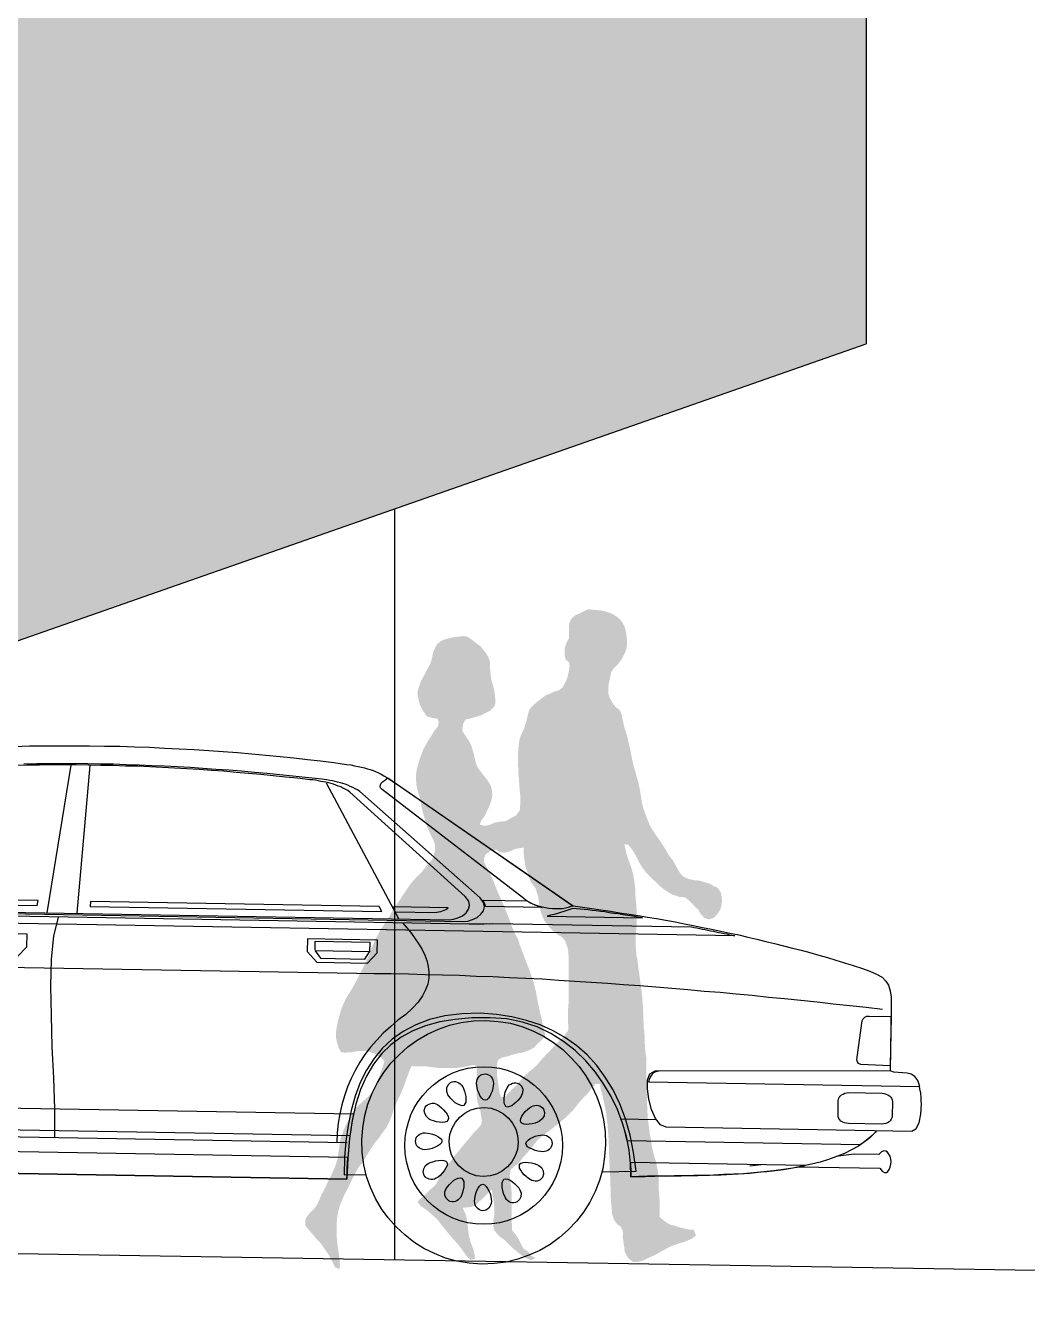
# Model space of a CAD drawing. Header units: millimetres. Extents: x 589 to 1175, y -455 to -172.
# Drawn here: x 666.355 to 669.118, y -221.856 to -218.353 of the extents above; entities that cross this region are included whole.
import ezdxf

# ---------------------------------------------------------------- set-up
doc = ezdxf.new("R2010")
doc.units = ezdxf.units.MM
for name, color, linetype in [('pohled', 4, 'Continuous'), ('SRAFA', 251, 'Continuous'), ('stafaz', 252, 'Continuous'), ('ZDIVO', 1, 'Continuous')]:
    doc.layers.add(name, color=color, linetype=linetype)

# ---------------------------------------------------------------- blocks, each defined once
blk = doc.blocks.new('A$C6856461F')
for points in [[(-131.17, 140.49), (-127.05, 140.7), (-122.94, 140.84), (-118.82, 140.91), (-114.7, 140.97), (-110.52, 141.04), (-106.4, 141.04), (-102.22, 141.04), (-98.1, 140.97), (-93.99, 140.91), (-89.87, 140.77), (-85.82, 140.63), (-81.71, 140.49), (-77.66, 140.29), (-73.68, 140.08), (-69.7, 139.88), (-65.72, 139.6), (-61.88, 139.33), (-57.97, 138.98), (-54.2, 138.71), (-50.42, 138.3), (-46.79, 137.96), (-43.15, 137.55), (-39.58, 137.13), (-38.42, 136.99), (-37.39, 136.79), (-36.43, 136.65), (-35.47, 136.45), (-34.64, 136.24), (-33.82, 136.04), (-33.07, 135.83), (-32.24, 135.56), (-31.56, 135.28), (-30.8, 134.94), (-30.05, 134.59), (-29.29, 134.18), (-28.47, 133.7), (-27.65, 133.22), (-26.76, 132.61), (-25.79, 131.99), (23.53, 99.19), (26.07, 98.92), (28.67, 98.58), (31.22, 98.24), (33.82, 97.89), (36.36, 97.55), (38.97, 97.21), (41.5, 96.86), (44.04, 96.45), (46.58, 96.11), (49.12, 95.7), (51.73, 95.29), (54.26, 94.8), (56.73, 94.39), (59.27, 93.91), (61.81, 93.43), (64.35, 92.95), (66.82, 92.47), (69.36, 91.99), (71.83, 91.44), (74.3, 90.9), (76.77, 90.35), (79.24, 89.8), (81.71, 89.25), (84.18, 88.63), (86.58, 88.08), (88.98, 87.46), (91.45, 86.78), (93.85, 86.16), (96.18, 85.47), (98.58, 84.79), (100.98, 84.1), (103.31, 83.42), (105.65, 82.66), (107.5, 81.84), (109.01, 81.02), (110.11, 79.99), (110.86, 78.82), (111.34, 77.31), (111.62, 75.53), (111.69, 73.4), (111.69, 55.29)], [(-216.78, 94.39), (-6.66, 94.39), (-5.42, 94.53), (-4.12, 94.94), (-2.88, 95.56), (-1.85, 96.45), (-1.17, 97.41), (-0.89, 98.51), (-1.17, 99.75), (-2.13, 100.98), (-35.81, 129.72), (-36.5, 130.13), (-37.11, 130.48), (-37.8, 130.82), (-38.49, 131.1), (-39.17, 131.37), (-39.86, 131.64), (-40.54, 131.85), (-41.23, 132.06), (-41.99, 132.19), (-42.67, 132.4), (-43.42, 132.54), (-44.18, 132.61), (-44.94, 132.74), (-45.69, 132.88), (-46.45, 132.95), (-47.27, 133.02), (-50.84, 133.36), (-54.33, 133.63), (-57.9, 133.98), (-61.47, 134.25), (-64.97, 134.46), (-68.54, 134.73), (-72.03, 134.94), (-75.6, 135.14), (-79.17, 135.35), (-82.67, 135.49), (-86.23, 135.62), (-89.73, 135.76), (-93.3, 135.83), (-96.8, 135.9), (-100.37, 135.97), (-103.87, 136.04), (-107.43, 136.04), (-110.93, 136.04), (-114.43, 136.04), (-118, 135.97), (-121.5, 135.9), (-124.99, 135.83), (-128.56, 135.69)], [(-212.39, 94.8), (-10.56, 94.8), (-9.4, 94.94), (-8.16, 95.35), (-6.93, 95.97), (-5.97, 96.79), (-5.28, 97.76), (-5.01, 98.85), (-5.28, 100.02), (-6.24, 101.25), (-38.55, 129.52), (-39.17, 129.93), (-39.86, 130.27), (-40.48, 130.55), (-41.09, 130.89), (-41.78, 131.1), (-42.47, 131.37), (-43.08, 131.58), (-43.77, 131.78), (-44.46, 131.92), (-45.21, 132.12), (-45.89, 132.26), (-46.58, 132.33), (-47.34, 132.47), (-48.09, 132.61), (-48.85, 132.68), (-49.6, 132.74), (-53.03, 133.09), (-56.39, 133.36), (-59.82, 133.63), (-63.18, 133.91), (-66.61, 134.18), (-69.97, 134.39), (-73.41, 134.66), (-76.77, 134.8), (-80.2, 135.01), (-83.63, 135.14), (-86.99, 135.28), (-90.35, 135.42), (-93.78, 135.49), (-97.14, 135.62), (-100.57, 135.62), (-103.93, 135.69), (-107.36, 135.69), (-110.73, 135.69), (-114.09, 135.69), (-117.52, 135.62), (-120.88, 135.56), (-124.24, 135.49), (-127.67, 135.42), (-131.03, 135.28)], [(-121.43, 94.8), (-115.46, 135.56)], [(-113.13, 94.8), (-110.31, 135.62)], [(23.46, 99.26), (22.85, 98.99), (22.16, 98.72), (21.4, 98.51), (20.58, 98.37), (19.69, 98.3), (18.8, 98.3), (17.84, 98.3), (16.88, 98.37), (15.92, 98.51), (14.95, 98.72), (14, 98.99), (13.1, 99.26), (12.21, 99.61), (11.39, 100.02), (10.56, 100.5), (9.88, 100.98), (-29.64, 130.41), (-30.12, 130.82), (-30.25, 131.23), (-30.18, 131.64), (-29.98, 132.12), (-29.57, 132.54), (-29.09, 132.88), (-28.61, 133.29), (-28.13, 133.63), (23.46, 99.26)], [(-45.14, 131.99), (-24.42, 94.74)], [(-195.24, 98.1), (-205.6, 98.1), (-207.45, 96.73), (-124.17, 96.73), (-123.97, 98.1), (-184.33, 98.1), (-184.33, 98.1), (-195.24, 98.1)], [(-109.49, 98.1), (-109.56, 96.73), (-29.16, 96.73), (-29.91, 98.1), (-109.49, 98.1)], [(-26.27, 98.1), (-25.52, 96.73), (-14.61, 96.73), (-14, 96.79), (-13.45, 96.93), (-12.96, 97.07), (-12.42, 97.21), (-12.01, 97.41), (-11.59, 97.62), (-11.25, 97.82), (-10.91, 98.1), (-26.27, 98.1)], [(-1.37, 100.36), (10.7, 100.36), (11.25, 100.09), (11.73, 99.88), (12.28, 99.61), (12.83, 99.4), (13.31, 99.19), (13.86, 98.99), (14.41, 98.78), (14.95, 98.58), (-0.62, 98.58), (-0.75, 99.13), (-0.96, 99.54), (-1.17, 99.95), (-1.37, 100.36)], [(42.74, 96.25), (41.37, 96.45), (40, 96.66), (38.62, 96.86), (37.32, 97), (36.02, 97.21), (34.78, 97.34), (33.48, 97.48), (32.31, 97.69), (31.08, 97.82), (29.91, 97.96), (28.75, 98.03), (27.65, 98.17), (26.55, 98.24), (25.45, 98.37), (24.42, 98.44), (23.46, 98.51), (22.64, 98.24), (21.81, 97.89), (20.99, 97.62), (20.1, 97.34), (19.21, 97.07), (18.32, 96.79), (17.42, 96.52), (16.46, 96.25), (42.74, 96.25)], [(56.25, 93.98), (57.01, 93.84), (57.76, 93.71), (58.52, 93.57), (59.27, 93.43), (60.03, 93.3), (60.78, 93.16), (61.54, 93.02), (62.29, 92.89), (62.98, 92.75), (63.73, 92.61), (64.49, 92.47), (65.24, 92.33), (65.99, 92.2), (66.75, 91.99), (67.5, 91.86), (68.26, 91.72), (-289.3, 91.72)], [(-215.82, 93.78), (-5.01, 93.78), (-4.18, 93.78), (-3.36, 93.78), (-2.54, 93.78), (-1.71, 93.84), (-0.89, 93.84), (-0.14, 93.91), (0.69, 93.91), (1.44, 93.98), (56.25, 93.98)], [(-118.34, 93.64), (-119.51, 88.42), (-120.05, 81.98), (-120.12, 74.57), (-119.85, 66.47), (-119.44, 57.9), (-118.89, 49.25), (-118.48, 40.82), (-118.34, 32.86)], [(-23.32, 93.64), (-22.09, 92.27), (-20.92, 90.83), (-19.82, 89.39), (-18.8, 87.94), (-17.91, 86.44), (-17.15, 84.93), (-16.53, 83.42), (-16.12, 81.84), (-15.92, 80.26), (-15.92, 78.61), (-16.19, 76.97), (-16.74, 75.32), (-17.56, 73.68), (-18.73, 71.96), (-20.24, 70.24), (-22.09, 68.46), (-24.29, 66.82), (-26.27, 65.03), (-28.19, 63.18), (-29.98, 61.26), (-31.63, 59.27), (-33.14, 57.21), (-34.51, 55.08), (-35.74, 52.82), (-36.84, 50.56), (-37.8, 48.22), (-38.62, 45.75), (-39.31, 43.28), (-39.79, 40.75), (-40.2, 38.21), (-40.41, 35.53), (-40.48, 32.86)], [(-143.44, 82.46), (-129.45, 82.46), (-126.85, 85.34), (-126.85, 88.84), (-146.12, 88.84), (-146.12, 85.34), (-143.44, 82.46)], [(-46.86, 82.46), (-32.86, 82.46), (-30.25, 85.34), (-30.25, 88.84), (-49.53, 88.84), (-49.53, 85.34), (-46.86, 82.46)], [(-47.4, 85.75), (-47.4, 88.22), (-32.38, 88.22), (-32.38, 85.61)], [(-47.4, 85.61), (-45.89, 83.55), (-33.68, 83.55), (-32.38, 85.61), (-47.4, 85.61)], [(109.28, 72.17), (104.76, 72.58), (100.23, 72.99), (95.7, 73.4), (91.24, 73.81), (86.71, 74.22), (82.26, 74.57), (77.8, 74.91), (73.34, 75.32), (68.88, 75.67), (64.49, 76.01), (60.03, 76.28), (55.57, 76.63), (51.11, 76.9), (46.72, 77.24), (42.26, 77.45), (37.8, 77.72), (33.34, 78), (28.88, 78.2), (24.36, 78.41), (19.9, 78.61), (15.37, 78.82), (10.84, 78.96), (6.31, 79.09), (1.71, 79.23), (-2.88, 79.3), (-7.48, 79.44), (-12.14, 79.51), (-16.81, 79.51), (-21.54, 79.57), (-26.27, 79.57), (-31.01, 79.57), (-35.81, 79.51), (-224.46, 79.51)], [(109.28, 72.17), (104.76, 72.58), (100.23, 72.99), (95.7, 73.4), (91.24, 73.81), (86.71, 74.22), (82.26, 74.57), (77.8, 74.91), (73.34, 75.32), (68.88, 75.67), (64.49, 76.01), (60.03, 76.28), (55.57, 76.63), (51.11, 76.9), (46.72, 77.24), (42.26, 77.45), (37.8, 77.72), (33.34, 78), (28.88, 78.2), (24.36, 78.41), (19.9, 78.61), (15.37, 78.82), (10.84, 78.96), (6.31, 79.09), (1.71, 79.23), (-2.88, 79.3), (-7.48, 79.44), (-12.14, 79.51), (-16.81, 79.51), (-21.54, 79.57), (-26.27, 79.57), (-31.01, 79.57), (-35.81, 79.51), (-224.46, 79.51)], [(111.69, 56.66), (103.59, 56.87), (102.97, 57.14), (102.63, 57.56), (102.49, 58.17), (102.56, 58.86), (103.73, 68.94), (104, 69.49), (104.41, 69.9), (104.96, 70.18), (105.65, 70.24), (111.69, 70.24), (111.69, 56.66)], [(108.19, 38.62), (107.91, 38.28), (106.54, 36.9), (104.96, 35.6), (103.31, 34.37), (101.46, 33.27), (99.48, 32.24), (97.35, 31.35), (95.15, 30.52), (92.82, 29.77), (90.42, 29.15), (87.88, 28.53), (85.34, 27.99), (82.73, 27.57), (79.99, 27.16), (77.32, 26.82), (74.57, 26.48), (71.76, 26.2), (69.01, 26), (66.27, 25.86), (63.46, 25.65), (60.71, 25.52), (58.04, 25.45), (55.36, 25.31), (52.75, 25.24), (50.15, 25.17), (47.68, 25.11), (45.28, 25.04), (42.95, 24.9), (40.75, 24.83), (40.61, 28.47), (40.13, 32.17), (39.31, 35.88), (38.14, 39.58), (36.7, 43.28), (34.92, 46.85), (32.79, 50.28), (30.46, 53.51), (27.72, 56.59), (24.77, 59.34), (21.54, 61.81), (17.97, 63.93), (14.2, 65.65), (10.08, 66.88), (5.76, 67.71), (1.17, 67.98), (-3.84, 67.84), (-8.44, 67.36), (-12.69, 66.61), (-16.6, 65.44), (-20.1, 64), (-23.26, 62.22), (-26.07, 60.02), (-28.54, 57.56), (-30.73, 54.6), (-32.59, 51.31), (-34.16, 47.61), (-35.4, 43.49), (-36.36, 38.96), (-36.98, 34.02), (-37.39, 28.6), (-37.52, 22.77), (-260.89, 22.77)], [(32.73, 26.07), (42.19, 26.34), (41.37, 31.49), (40.34, 36.29), (38.97, 40.75), (37.32, 44.86), (35.4, 48.71), (33.2, 52.13), (30.8, 55.36), (28.13, 58.17), (25.18, 60.64), (22.02, 62.84), (18.59, 64.69), (15.02, 66.27), (11.18, 67.43), (7.14, 68.32), (2.88, 68.94), (-1.58, 69.15), (-6.66, 68.94), (-11.32, 68.26), (-15.51, 67.16), (-19.28, 65.65), (-22.71, 63.8), (-25.73, 61.6), (-28.4, 58.99), (-30.66, 56.11), (-32.65, 52.96), (-34.3, 49.46), (-35.67, 45.75), (-36.7, 41.77), (-37.46, 37.59), (-38.01, 33.27), (-38.28, 28.74), (-38.28, 24.01)], [(0, 67.23), (3.43, 67.02), (6.79, 66.54), (9.95, 65.72), (13.03, 64.55), (15.99, 63.18), (18.8, 61.46), (21.34, 59.54), (23.74, 57.35), (25.93, 54.95), (27.85, 52.41), (29.57, 49.6), (30.94, 46.65), (32.11, 43.56), (32.93, 40.4), (33.41, 37.04), (33.62, 33.61), (33.41, 30.18), (32.93, 26.82), (32.11, 23.66), (30.94, 20.58), (29.57, 17.63), (27.85, 14.81), (25.93, 12.28), (23.74, 9.88), (21.34, 7.68), (18.8, 5.76), (15.99, 4.05), (13.03, 2.68), (9.95, 1.51), (6.79, 0.69), (3.43, 0.21), (0, 0), (-3.43, 0.21), (-6.79, 0.69), (-9.95, 1.51), (-13.03, 2.68), (-15.98, 4.05), (-18.8, 5.76), (-21.33, 7.68), (-23.74, 9.88), (-25.93, 12.28), (-27.85, 14.81), (-29.57, 17.63), (-30.94, 20.58), (-32.11, 23.66), (-32.93, 26.82), (-33.41, 30.18), (-33.62, 33.61), (-33.41, 37.04), (-32.93, 40.4), (-32.11, 43.56), (-30.94, 46.65), (-29.57, 49.6), (-27.85, 52.41), (-25.93, 54.95), (-23.74, 57.35), (-21.33, 59.54), (-18.8, 61.46), (-15.98, 63.18), (-13.03, 64.55), (-9.95, 65.72), (-6.79, 66.54), (-3.43, 67.02), (0, 67.23)], [(120.33, 47.26), (120.4, 46.3), (120.26, 43.49), (119.85, 41.02), (119.02, 39.31), (117.93, 38.62), (50.22, 38.62), (48.64, 39.31), (47.27, 41.02), (46.1, 43.49), (45.28, 46.3), (44.87, 49.12), (44.87, 51.59), (45.48, 53.3), (46.72, 53.99), (46.72, 53.99), (46.72, 53.92)], [(45.14, 51.04), (119.92, 51.11), (119.37, 52.75), (118.55, 53.85), (117.52, 54.4), (116.35, 54.67), (115.12, 54.74), (113.95, 54.81), (112.72, 54.95), (111.69, 55.29), (47.95, 54.06), (47.34, 53.99), (46.86, 53.78), (46.45, 53.58), (46.1, 53.23), (45.83, 52.82), (45.55, 52.34), (45.35, 51.72), (45.14, 51.04)], [(47.95, 54.06), (46.79, 54.06), (46.58, 53.64), (46.58, 53.64)], [(-9.4, 49.94), (-8.99, 50.14), (-8.51, 50.21), (-8.03, 50.21), (-7.61, 50.08), (-7.14, 49.87), (-6.72, 49.6), (-6.38, 49.25), (-6.04, 48.84), (-5.56, 47.61), (-5.15, 46.1), (-5.15, 44.59), (-5.63, 43.7), (-6.1, 43.56), (-6.66, 43.7), (-7.34, 43.97), (-8.03, 44.38), (-8.64, 44.93), (-9.26, 45.48), (-9.74, 46.03), (-10.08, 46.51), (-10.43, 47.47), (-10.43, 48.43), (-10.08, 49.32), (-9.4, 49.94)], [(0.07, 52.48), (0.55, 52.41), (0.96, 52.27), (1.37, 52.07), (1.71, 51.72), (1.99, 51.31), (2.19, 50.9), (2.33, 50.42), (2.4, 49.87), (2.33, 49.25), (2.27, 48.57), (2.06, 47.74), (1.78, 46.99), (1.44, 46.3), (1.1, 45.75), (0.69, 45.34), (0.21, 45.21), (-0.28, 45.34), (-0.75, 45.75), (-1.17, 46.3), (-1.51, 46.99), (-1.85, 47.74), (-2.06, 48.57), (-2.19, 49.25), (-2.26, 49.87), (-2.19, 50.42), (-2.06, 50.9), (-1.85, 51.31), (-1.58, 51.72), (-1.23, 52.07), (-0.82, 52.27), (-0.41, 52.41), (0.07, 52.48)], [(9.47, 49.87), (10.15, 49.25), (10.5, 48.43), (10.5, 47.47), (10.15, 46.51), (9.81, 46.03), (9.33, 45.41), (8.78, 44.86), (8.23, 44.31), (7.55, 43.83), (6.93, 43.56), (6.38, 43.42), (5.9, 43.56), (5.42, 44.45), (5.42, 45.96), (5.69, 47.54), (6.17, 48.77), (6.45, 49.19), (6.79, 49.53), (7.2, 49.8), (7.62, 50.01), (8.09, 50.14), (8.57, 50.14), (8.99, 50.08), (9.47, 49.87)], [(100.43, 49.05), (109.56, 49.05), (110.17, 48.98), (110.73, 48.84), (111.21, 48.63), (111.62, 48.36), (111.96, 48.02), (112.23, 47.68), (112.37, 47.26), (112.44, 46.78), (112.44, 42.8), (112.37, 42.33), (112.23, 41.91), (111.96, 41.5), (111.62, 41.16), (111.21, 40.88), (110.73, 40.68), (110.17, 40.61), (109.56, 40.54), (100.43, 40.54), (99.89, 40.61), (99.34, 40.68), (98.86, 40.88), (98.38, 41.16), (98.03, 41.5), (97.76, 41.91), (97.62, 42.33), (97.55, 42.8), (97.55, 46.78), (97.62, 47.26), (97.76, 47.68), (98.03, 48.02), (98.38, 48.36), (98.86, 48.63), (99.34, 48.84), (99.89, 48.98), (100.43, 49.05)], [(120.36, 46.78), (120.4, 46.78), (120.33, 47.95), (120.26, 49.25), (119.99, 50.42), (119.85, 51.04), (119.85, 51.11)], [(-16.26, 43.01), (-15.98, 43.35), (-15.64, 43.7), (-15.23, 43.9), (-14.75, 44.04), (-14.34, 44.11), (-13.86, 44.11), (-13.38, 43.97), (-12.9, 43.76), (-12.42, 43.42), (-11.8, 42.94), (-11.25, 42.39), (-10.7, 41.77), (-10.22, 41.16), (-9.95, 40.54), (-9.81, 39.99), (-9.95, 39.51), (-10.29, 39.17), (-10.84, 38.96), (-11.53, 38.89), (-12.35, 38.96), (-13.1, 39.03), (-13.93, 39.24), (-14.61, 39.44), (-15.16, 39.72), (-15.92, 40.4), (-16.4, 41.23), (-16.53, 42.12), (-16.26, 43.01)], [(0, 43.22), (1.92, 43.01), (3.7, 42.46), (5.35, 41.57), (6.72, 40.4), (7.89, 39.03), (8.78, 37.38), (9.33, 35.6), (9.54, 33.68), (9.33, 31.76), (8.78, 29.98), (7.89, 28.33), (6.72, 26.96), (5.35, 25.79), (3.7, 24.9), (1.92, 24.35), (0, 24.14), (-1.92, 24.35), (-3.7, 24.9), (-5.35, 25.79), (-6.72, 26.96), (-7.89, 28.33), (-8.78, 29.98), (-9.33, 31.76), (-9.54, 33.68), (-9.33, 35.6), (-8.78, 37.38), (-7.89, 39.03), (-6.72, 40.4), (-5.35, 41.57), (-3.7, 42.46), (-1.92, 43.01), (0, 43.22)], [(16.33, 43.01), (16.6, 42.12), (16.53, 41.23), (16.05, 40.34), (15.3, 39.72), (14.75, 39.44), (14.06, 39.17), (13.31, 38.96), (12.49, 38.83), (11.73, 38.76), (11.05, 38.76), (10.5, 38.96), (10.15, 39.31), (10.02, 39.78), (10.15, 40.34), (10.43, 41.02), (10.84, 41.64), (11.32, 42.33), (11.94, 42.87), (12.49, 43.35), (12.97, 43.7), (13.45, 43.9), (13.93, 44.04), (14.41, 44.11), (14.89, 44.04), (15.3, 43.9), (15.71, 43.7), (16.05, 43.35), (16.33, 43.01)], [(-261.58, 34.71), (-261.79, 36.22), (-262.06, 37.73), (-262.33, 39.24), (-262.68, 40.75), (-36.02, 40.82), (-36.29, 39.37), (-36.5, 37.87), (-36.7, 36.29), (-36.91, 34.71), (-261.58, 34.71)], [(39.58, 34.71), (39.17, 36.22), (38.76, 37.73), (38.28, 39.24), (37.73, 40.75), (47.49, 40.75)], [(108.22, 38.62), (107.91, 38.28), (107.16, 37.45), (106.4, 36.7), (105.58, 36.01), (104.69, 35.33), (103.8, 34.71), (39.58, 34.71)], [(99.89, 40.61), (99.89, 40.61)], [(-18.8, 33.61), (-18.73, 34.09), (-18.59, 34.5), (-18.39, 34.91), (-18.04, 35.26), (-17.63, 35.53), (-17.22, 35.74), (-16.74, 35.88), (-16.19, 35.94), (-15.57, 35.88), (-14.89, 35.81), (-14.13, 35.6), (-13.31, 35.33), (-12.62, 34.98), (-12.07, 34.64), (-11.66, 34.23), (-11.53, 33.75), (-11.66, 33.27), (-12.07, 32.79), (-12.62, 32.38), (-13.31, 32.03), (-14.13, 31.69), (-14.89, 31.49), (-15.57, 31.35), (-16.19, 31.28), (-16.74, 31.35), (-17.22, 31.49), (-17.63, 31.69), (-18.04, 31.97), (-18.39, 32.31), (-18.59, 32.72), (-18.73, 33.13), (-18.8, 33.61)], [(18.87, 33.61), (18.8, 33.13), (18.66, 32.72), (18.45, 32.31), (18.11, 31.97), (17.7, 31.69), (17.29, 31.49), (16.81, 31.35), (16.33, 31.28), (15.71, 31.35), (14.95, 31.42), (14.2, 31.62), (13.45, 31.9), (12.76, 32.24), (12.14, 32.58), (11.8, 32.99), (11.66, 33.48), (11.8, 33.96), (12.21, 34.43), (12.76, 34.85), (13.45, 35.19), (14.2, 35.53), (14.95, 35.74), (15.64, 35.88), (16.26, 35.94), (16.81, 35.88), (17.29, 35.74), (17.7, 35.53), (18.11, 35.26), (18.45, 34.91), (18.66, 34.5), (18.8, 34.09), (18.87, 33.61)], [(-260.35, 32.86), (-37.66, 32.86)], [(86.91, 28.33), (109.28, 28.33), (109.97, 27.57), (110.59, 27.23), (111.14, 27.23), (111.55, 27.51), (111.89, 28.05), (112.16, 28.67), (112.3, 29.5), (112.37, 30.25), (112.3, 30.94), (112.1, 31.69), (111.75, 32.31), (111.34, 32.86), (110.86, 33.13), (110.31, 33.13), (109.7, 32.86), (109.01, 32.1), (102.15, 32.1), (97.77, 31.52)], [(-261.03, 28.74), (-260.96, 27.16), (-260.89, 25.65), (-260.89, 24.21), (-260.89, 22.77), (-37.52, 22.77), (-37.52, 24.28), (-37.46, 25.79), (-37.46, 27.3), (-37.39, 28.74), (-261.03, 28.74)], [(-16.26, 24.14), (-16.53, 25.04), (-16.4, 26), (-15.92, 26.89), (-15.16, 27.51), (-14.61, 27.78), (-13.93, 27.99), (-13.17, 28.26), (-12.35, 28.4), (-11.59, 28.47), (-10.91, 28.4), (-10.36, 28.26), (-10.02, 27.92), (-9.88, 27.44), (-10.02, 26.89), (-10.36, 26.2), (-10.77, 25.52), (-11.25, 24.9), (-11.87, 24.28), (-12.42, 23.8), (-12.9, 23.46), (-13.38, 23.25), (-13.86, 23.12), (-14.34, 23.12), (-14.82, 23.18), (-15.23, 23.32), (-15.64, 23.53), (-15.98, 23.8), (-16.26, 24.14)], [(16.4, 24.21), (16.12, 23.87), (15.78, 23.53), (15.37, 23.32), (14.89, 23.18), (14.41, 23.12), (13.93, 23.18), (13.45, 23.32), (12.97, 23.53), (12.49, 23.87), (11.87, 24.35), (11.32, 24.83), (10.77, 25.45), (10.36, 26.06), (10.02, 26.68), (9.95, 27.23), (10.02, 27.71), (10.36, 28.05), (10.98, 28.26), (11.66, 28.33), (12.49, 28.26), (13.24, 28.19), (14.06, 27.99), (14.75, 27.78), (15.3, 27.51), (16.05, 26.89), (16.53, 26), (16.67, 25.11), (16.4, 24.21)], [(40.54, 28.74), (40.61, 27.78), (40.68, 26.82), (40.75, 25.79), (40.75, 24.83), (41.99, 24.9), (43.29, 24.97), (44.59, 24.97), (45.96, 25.04), (47.34, 25.11), (48.78, 25.17), (50.22, 25.17), (51.66, 25.24), (53.1, 25.24), (54.61, 25.31), (56.12, 25.38), (57.7, 25.45), (59.2, 25.52), (60.78, 25.59), (62.36, 25.65), (63.94, 25.72), (65.52, 25.79), (67.09, 25.86), (68.67, 26), (70.25, 26.13), (71.9, 26.27), (73.47, 26.41), (75.05, 26.54), (76.63, 26.75), (78.21, 26.89), (79.72, 27.1), (81.29, 27.37), (82.8, 27.57), (84.31, 27.85), (85.82, 28.12), (87.26, 28.4), (88.7, 28.74), (40.54, 28.74)], [(76.59, 28.74), (73.47, 28.33)], [(-38.28, 24.01), (-32.24, 24.18)], [(-9.33, 17.28), (-10.02, 17.97), (-10.43, 18.79), (-10.43, 19.75), (-10.08, 20.71), (-9.74, 21.19), (-9.26, 21.81), (-8.71, 22.36), (-8.09, 22.91), (-7.48, 23.32), (-6.86, 23.6), (-6.31, 23.73), (-5.83, 23.6), (-5.28, 22.7), (-5.28, 21.19), (-5.56, 19.62), (-6.04, 18.38), (-6.38, 17.97), (-6.72, 17.63), (-7.14, 17.35), (-7.55, 17.15), (-8.03, 17.01), (-8.44, 17.01), (-8.92, 17.08), (-9.33, 17.28)], [(0.07, 14.75), (-0.41, 14.81), (-0.82, 14.95), (-1.23, 15.23), (-1.58, 15.57), (-1.85, 15.91), (-2.06, 16.32), (-2.19, 16.8), (-2.26, 17.35), (-2.19, 17.97), (-2.13, 18.66), (-1.92, 19.48), (-1.65, 20.24), (-1.3, 20.92), (-0.96, 21.47), (-0.55, 21.88), (-0.07, 22.02), (0.41, 21.88), (0.89, 21.47), (1.3, 20.92), (1.65, 20.24), (1.99, 19.48), (2.19, 18.66), (2.33, 17.97), (2.4, 17.35), (2.33, 16.8), (2.19, 16.32), (1.99, 15.91), (1.71, 15.57), (1.37, 15.23), (0.96, 14.95), (0.55, 14.81), (0.07, 14.75)], [(9.47, 17.35), (9.06, 17.15), (8.57, 17.08), (8.09, 17.08), (7.68, 17.15), (7.27, 17.35), (6.86, 17.63), (6.52, 17.97), (6.24, 18.38), (5.69, 19.62), (5.28, 21.19), (5.28, 22.64), (5.76, 23.53), (6.24, 23.66), (6.79, 23.53), (7.48, 23.25), (8.09, 22.84), (8.78, 22.29), (9.33, 21.74), (9.88, 21.19), (10.22, 20.71), (10.56, 19.75), (10.5, 18.79), (10.15, 17.97), (9.47, 17.35)]]:
    blk.add_lwpolyline(points)
blk.add_circle((0, 32.72), 21.73)

msp = doc.modelspace()

# ---------------------------------------------------------------- hatches: boundary and pattern name
at = {"layer": 'SRAFA'}
h = msp.add_hatch(dxfattribs=at)
h.set_pattern_fill('AR-CONC,_O', color=256, scale=0.001)
h.set_pattern_definition([(50, (0, 0), (0.18218467, -0.015939086), [0.01905, -0.20955]), (355, (0, 0), (-0.035242826, 0.191056643), [0.01524, -0.16764]), (100.451, (0.01518, -0.00133), (0.1469425, 0.17511669), [0.01619, -0.17809]), (46.1842, (0, 0.0508), (0.27107904, -0.04204233), [0.028575, -0.314325]), (96.6356, (0.0226, 0.0473), (0.23740423, 0.24742556), [0.024285, -0.267135]), (351.184, (0, 0.0508), (0.23740461, 0.24742512), [0.02286, -0.25146]), (21, (0.0254, 0.0381), (0.15161488, -0.10226552), [0.01905, -0.20955]), (326, (0.0254, 0.0381), (0.06180203, 0.184187966), [0.01524, -0.16764]), (71.4514, (0.03803, 0.02958), (0.21341649, 0.081922858), [0.01619, -0.17809]), (37.5, (0, 0), (0.003088603, 0.084555039), [0, -0.165608, 0, -0.17018, 0, -0.168275]), (7.5, (0, 0), (0.066819663, 0.100180575), [0, -0.097028, 0, -0.161798, 0, -0.064135]), (327.5, (-0.05664, 0), (0.135590595, -0.005728744), [0, -0.0635, 0, -0.19812, 0, -0.26289]), (317.5, (-0.08204, 0), (0.148129181, 0.025426491), [0, -0.08255, 0, -0.131572, 0, -0.18669])])
h.paths.add_polyline_path([(659.9728, -218.2809), (659.9728, -216.5809), (667.9978, -216.5809), (667.9978, -218.2809)], flags=16)
h.paths.add_polyline_path([(660.1228, -218.1309), (660.1228, -216.7309), (662.5228, -216.7309), (667.8478, -216.7309), (667.8478, -218.1309), (666.0478, -218.1309)], flags=0)
h.paths.add_polyline_path([(663.6478, -218.1309), (663.6478, -216.7309), (665.4478, -216.7309), (665.4478, -218.1309)], flags=0)
h.paths.add_polyline_path([(664.8828, -218.1309), (664.8828, -216.7309), (664.8128, -216.7309), (664.8128, -218.1309), (663.7178, -218.1309), (663.7178, -216.7309), (664.8128, -216.7309), (665.1033, -216.7309), (665.3778, -216.7309), (665.3778, -218.1309)], flags=0)
h.paths.add_polyline_path([(664.9328, -218.0809), (664.9328, -216.7809), (665.3278, -216.7809), (665.3278, -218.0809)], flags=0)
h.paths.add_polyline_path([(666.1178, -218.1309), (666.1178, -216.7309), (666.6128, -216.7309), (667.7778, -216.7309), (667.7778, -218.1309), (666.6828, -218.1309), (666.6828, -216.7309), (666.6128, -216.7309), (666.6128, -218.1309)], flags=0)
h.paths.add_polyline_path([(666.1678, -218.0809), (666.1678, -216.7809), (666.5628, -216.7809), (666.5628, -218.0809)], flags=0)
h.paths.add_polyline_path([(662.4528, -218.1309), (661.9578, -218.1309), (661.9578, -216.7309), (661.8878, -216.7309), (661.8878, -218.1309), (660.7604, -218.1309), (660.7604, -216.7309), (660.6904, -216.7309), (660.6904, -218.1309), (660.1954, -218.1309), (660.1954, -216.7309), (662.4528, -216.7309)], flags=0)
h.paths.add_polyline_path([(662.4028, -218.0809), (662.0078, -218.0809), (662.0078, -216.7809), (662.4028, -216.7809)], flags=0)
h.paths.add_polyline_path([(660.6404, -218.0809), (660.2454, -218.0809), (660.2454, -216.7809), (660.6404, -216.7809)], flags=0)
h.paths.add_polyline_path([(661.9228, -221.3309), (662.6728, -221.3309), (668.6728, -219.2309), (668.6728, -214.6337), (648.8975, -217.9296), (649.3728, -220.7809), (651.7228, -220.5809), (651.7228, -217.9809), (658.3228, -217.9809), (658.3228, -220.9309), (658.7228, -221.6309), (658.7228, -219.2309), (661.9228, -219.2309)])
at = {"layer": 'stafaz'}
h = msp.add_hatch(color=256, dxfattribs=at)
h.paths.add_polyline_path([(668.0395, -220.8456), (668.0403, -220.8272), (668.0403, -220.8103), (668.0403, -220.797), (668.0395, -220.7859), (668.0388, -220.7742), (668.0373, -220.7624), (668.0366, -220.7395), (668.0351, -220.7233), (668.0314, -220.6982), (668.0255, -220.6754), (668.0167, -220.6518), (668.013, -220.64), (668.0093, -220.6245), (668.0064, -220.6113), (668.0167, -220.612), (668.0292, -220.6275), (668.0403, -220.6466), (668.0484, -220.6629), (668.055, -220.6739), (668.0668, -220.6901), (668.0801, -220.7034), (668.0933, -220.7152), (668.1051, -220.727), (668.1154, -220.7351), (668.1265, -220.7425), (668.1383, -220.7498), (668.1486, -220.7528), (668.1589, -220.7565), (668.1737, -220.7572), (668.1862, -220.7675), (668.1987, -220.78), (668.2098, -220.7911), (668.2157, -220.8014), (668.2267, -220.814), (668.2393, -220.8184), (668.2525, -220.814), (668.2629, -220.8036), (668.2702, -220.7918), (668.2739, -220.7808), (668.2754, -220.7675), (668.2746, -220.7565), (668.2724, -220.7439), (668.2629, -220.7307), (668.2518, -220.7262), (668.2415, -220.7196), (668.2304, -220.7167), (668.2157, -220.7115), (668.1995, -220.71), (668.1847, -220.7071), (668.17, -220.7012), (668.1597, -220.6901), (668.1516, -220.6769), (668.1457, -220.6651), (668.1398, -220.6548), (668.1309, -220.6444), (668.1213, -220.6275), (668.1051, -220.6024), (668.0963, -220.5899), (668.0882, -220.5781), (668.0793, -220.5641), (668.0712, -220.5464), (668.0668, -220.5339), (668.0594, -220.5147), (668.0543, -220.4941), (668.0521, -220.4779), (668.0491, -220.4609), (668.0447, -220.4395), (668.0403, -220.4255), (668.0366, -220.4108), (668.0329, -220.3997), (668.0285, -220.3806), (668.0263, -220.3695), (668.0226, -220.3504), (668.0196, -220.3371), (668.0167, -220.3253), (668.0145, -220.3135), (668.0071, -220.2914), (668.0042, -220.2796), (668.0012, -220.2656), (667.9983, -220.2516), (667.9924, -220.2398), (667.9813, -220.2317), (667.9739, -220.2214), (667.9651, -220.2052), (667.9621, -220.1948), (667.9621, -220.1801), (667.9636, -220.1668), (667.9673, -220.1499), (667.9695, -220.1366), (667.9769, -220.1263), (667.9887, -220.1145), (667.9997, -220.0998), (668.0086, -220.0821), (668.013, -220.0681), (668.0137, -220.0548), (668.013, -220.0401), (668.0101, -220.0216), (668.0064, -220.0098), (667.9997, -219.9973), (667.9894, -219.9863), (667.9762, -219.9774), (667.9599, -219.9708), (667.9422, -219.9664), (667.9246, -219.9649), (667.9069, -219.9627), (667.8943, -219.9686), (667.8833, -219.9745), (667.8715, -219.9789), (667.8597, -219.9899), (667.8545, -220.0017), (667.8538, -220.015), (667.8538, -220.0283), (667.8538, -220.043), (667.8479, -220.0533), (667.842, -220.0688), (667.842, -220.0806), (667.842, -220.0909), (667.8442, -220.1012), (667.8545, -220.1101), (667.8553, -220.1211), (667.8538, -220.1315), (667.8509, -220.1447), (667.8479, -220.1558), (667.8354, -220.1794), (667.8251, -220.1867), (667.8118, -220.1904), (667.8015, -220.1956), (667.7897, -220.2), (667.7735, -220.2125), (667.7631, -220.2206), (667.7499, -220.2324), (667.7432, -220.2428), (667.7403, -220.2538), (667.7366, -220.2708), (667.7322, -220.2848), (667.7285, -220.2958), (667.7226, -220.3076), (667.7174, -220.3216), (667.7152, -220.3356), (667.7138, -220.3511), (667.713, -220.3673), (667.713, -220.3843), (667.7138, -220.4027), (667.7145, -220.4182), (667.716, -220.4359), (667.7167, -220.4491), (667.7182, -220.4661), (667.7197, -220.4815), (667.7197, -220.4926), (667.7189, -220.5059), (667.7182, -220.5169), (667.7086, -220.5309), (667.6946, -220.5383), (667.6799, -220.5471), (667.6636, -220.5486), (667.6482, -220.5516), (667.6356, -220.5575), (667.6216, -220.5604), (667.6076, -220.5567), (667.6121, -220.5457), (667.6209, -220.5339), (667.6275, -220.5199), (667.6334, -220.5073), (667.6393, -220.4919), (667.6423, -220.4771), (667.6415, -220.4624), (667.6379, -220.4491), (667.629, -220.4344), (667.6165, -220.4189), (667.6025, -220.4005), (667.5981, -220.3902), (667.5936, -220.3739), (667.5914, -220.3629), (667.5877, -220.3504), (667.5841, -220.3378), (667.5767, -220.3238), (667.5693, -220.3135), (667.5597, -220.298), (667.5605, -220.2877), (667.5627, -220.2774), (667.5686, -220.2671), (667.5796, -220.2649), (667.5944, -220.2604), (667.6098, -220.256), (667.6224, -220.2501), (667.6364, -220.2428), (667.6489, -220.2295), (667.6511, -220.2192), (667.6504, -220.2074), (667.6482, -220.1904), (667.6445, -220.1727), (667.6408, -220.1624), (667.6379, -220.1447), (667.6364, -220.1292), (667.6364, -220.1189), (667.6364, -220.1086), (667.6312, -220.0946), (667.6238, -220.0828), (667.6106, -220.0659), (667.5848, -220.046), (667.5715, -220.0379), (667.5605, -220.0371), (667.5443, -220.0393), (667.5339, -220.0401), (667.5155, -220.0452), (667.5052, -220.0482), (667.4904, -220.0585), (667.4838, -220.071), (667.4794, -220.0813), (667.4772, -220.0917), (667.475, -220.102), (667.4705, -220.1152), (667.4632, -220.1285), (667.4551, -220.144), (667.4462, -220.1595), (667.4403, -220.1764), (667.4359, -220.1919), (667.4366, -220.2022), (667.4403, -220.2177), (667.444, -220.2295), (667.4499, -220.2405), (667.4617, -220.2582), (667.4735, -220.2619), (667.4912, -220.2649), (667.4949, -220.2752), (667.4919, -220.287), (667.4816, -220.2995), (667.4735, -220.3135), (667.4661, -220.3246), (667.458, -220.3386), (667.4521, -220.3496), (667.4455, -220.3666), (667.4418, -220.3776), (667.4389, -220.3879), (667.4344, -220.4027), (667.4322, -220.4174), (667.4322, -220.4314), (667.433, -220.4484), (667.4381, -220.469), (667.444, -220.486), (667.4462, -220.5), (667.4477, -220.5103), (667.4506, -220.5213), (667.4558, -220.5398), (667.4602, -220.5575), (667.4705, -220.5803), (667.4816, -220.6032), (667.4846, -220.6142), (667.4846, -220.6245), (667.4816, -220.6407), (667.4757, -220.654), (667.4632, -220.6673), (667.4558, -220.6776), (667.4462, -220.6894), (667.4322, -220.7027), (667.4197, -220.7167), (667.4094, -220.7314), (667.4005, -220.7447), (667.3924, -220.7565), (667.3843, -220.7697), (667.3747, -220.7815), (667.3666, -220.7955), (667.3585, -220.8103), (667.3482, -220.825), (667.3423, -220.8353), (667.3342, -220.8464), (667.3268, -220.8611), (667.3187, -220.8759), (667.3106, -220.8943), (667.304, -220.9127), (667.2973, -220.9275), (667.2907, -220.9422), (667.2833, -220.9569), (667.276, -220.9702), (667.2686, -220.9864), (667.262, -220.9982), (667.2553, -221.01), (667.2428, -221.0299), (667.2369, -221.0402), (667.2317, -221.052), (667.2251, -221.0675), (667.2222, -221.0793), (667.217, -221.0977), (667.2133, -221.1161), (667.2111, -221.1301), (667.2111, -221.1434), (667.2148, -221.1596), (667.2185, -221.1714), (667.2251, -221.1847), (667.2369, -221.1854), (667.2539, -221.1847), (667.2679, -221.1817), (667.2833, -221.181), (667.2981, -221.181), (667.3106, -221.1862), (667.3217, -221.1898), (667.3349, -221.1987), (667.3453, -221.2083), (667.3416, -221.2201), (667.3364, -221.2348), (667.3298, -221.2525), (667.3253, -221.2643), (667.3195, -221.279), (667.3128, -221.2923), (667.3025, -221.3048), (667.2856, -221.3196), (667.2679, -221.3365), (667.2539, -221.3564), (667.248, -221.3667), (667.2399, -221.3829), (667.2317, -221.4006), (667.2259, -221.4168), (667.2214, -221.4338), (667.2207, -221.4456), (667.2185, -221.4581), (667.2163, -221.4758), (667.2118, -221.4913), (667.2074, -221.5031), (667.2023, -221.5149), (667.1978, -221.5252), (667.1919, -221.5355), (667.1838, -221.5532), (667.1779, -221.5657), (667.1713, -221.5775), (667.1639, -221.5952), (667.1566, -221.6092), (667.147, -221.6203), (667.1367, -221.6306), (667.1286, -221.6416), (667.1264, -221.652), (667.1271, -221.6623), (667.1359, -221.6741), (667.147, -221.6859), (667.158, -221.6999), (667.1691, -221.7109), (667.1765, -221.722), (667.1861, -221.7352), (667.1927, -221.7456), (667.2008, -221.761), (667.2089, -221.7773), (667.2207, -221.7832), (667.2222, -221.7728), (667.2214, -221.7551), (667.2185, -221.736), (667.2155, -221.7146), (667.2141, -221.7013), (667.2133, -221.6881), (667.2133, -221.6711), (667.2133, -221.6564), (667.2148, -221.6387), (667.2177, -221.6217), (667.2229, -221.6048), (667.2303, -221.5871), (667.2354, -221.576), (667.2421, -221.5635), (667.2509, -221.5451), (667.2583, -221.5296), (667.2649, -221.5171), (667.273, -221.5031), (667.2826, -221.4905), (667.29, -221.4795), (667.2966, -221.4684), (667.3077, -221.4507), (667.3172, -221.436), (667.3312, -221.4191), (667.3379, -221.4087), (667.3497, -221.3933), (667.3585, -221.3763), (667.3637, -221.3638), (667.371, -221.3417), (667.3769, -221.3269), (667.3836, -221.3122), (667.3909, -221.2967), (667.3976, -221.2805), (667.4042, -221.2621), (667.4094, -221.2481), (667.4138, -221.2363), (667.4197, -221.2223), (667.43, -221.2237), (667.4403, -221.2237), (667.4514, -221.2237), (667.4617, -221.2237), (667.4794, -221.226), (667.4963, -221.2282), (667.5148, -221.2282), (667.5273, -221.2282), (667.5479, -221.2274), (667.559, -221.226), (667.5789, -221.2223), (667.5892, -221.2193), (667.6003, -221.2223), (667.5988, -221.2348), (667.5988, -221.2525), (667.5988, -221.2628), (667.5988, -221.2753), (667.5988, -221.2967), (667.6003, -221.3144), (667.6032, -221.3277), (667.6091, -221.3446), (667.6106, -221.3557), (667.6135, -221.3726), (667.6121, -221.3837), (667.6025, -221.3947), (667.5907, -221.4065), (667.5811, -221.4191), (667.5723, -221.4294), (667.5597, -221.4441), (667.5494, -221.4574), (667.5384, -221.4699), (667.5295, -221.4824), (667.5192, -221.4957), (667.5089, -221.5112), (667.4993, -221.5252), (667.4934, -221.5362), (667.4868, -221.5488), (667.4728, -221.562), (667.4602, -221.5746), (667.4455, -221.5871), (667.4359, -221.5974), (667.4455, -221.6092), (667.4595, -221.6181), (667.4757, -221.6321), (667.4912, -221.6461), (667.503, -221.6615), (667.5185, -221.6807), (667.5347, -221.6999), (667.5465, -221.7124), (667.5583, -221.7279), (667.5715, -221.747), (667.5826, -221.7566), (667.5944, -221.7544), (667.5936, -221.7419), (667.5899, -221.7271), (667.5826, -221.7094), (667.5782, -221.6918), (667.5759, -221.677), (667.5737, -221.6586), (667.5723, -221.6475), (667.57, -221.6343), (667.5605, -221.6136), (667.5715, -221.6122), (667.5833, -221.6114), (667.5944, -221.6077), (667.6062, -221.5967), (667.6172, -221.5864), (667.6305, -221.5731), (667.6408, -221.5628), (667.6423, -221.5738), (667.6445, -221.5856), (667.6467, -221.5974), (667.6482, -221.6151), (667.6474, -221.6365), (667.6452, -221.6475), (667.6452, -221.6593), (667.646, -221.6733), (667.6614, -221.6918), (667.6747, -221.7013), (667.6865, -221.7131), (667.699, -221.7249), (667.7152, -221.7382), (667.73, -221.7492), (667.7484, -221.7581), (667.7617, -221.7515), (667.7491, -221.7456), (667.7403, -221.7338), (667.7285, -221.7264), (667.7219, -221.7146), (667.7138, -221.6977), (667.6968, -221.6748), (667.6961, -221.6549), (667.6961, -221.6313), (667.6961, -221.6107), (667.6961, -221.5974), (667.6961, -221.5834), (667.6946, -221.5576), (667.6924, -221.5444), (667.6902, -221.523), (667.6931, -221.5082), (667.7034, -221.4994), (667.7145, -221.4913), (667.7263, -221.4758), (667.7374, -221.4633), (667.7506, -221.4478), (667.7654, -221.4286), (667.7786, -221.4168), (667.7956, -221.4036), (667.8162, -221.3881), (667.8369, -221.3711), (667.8516, -221.3579), (667.8663, -221.3424), (667.8818, -221.3232), (667.8907, -221.3129), (667.9054, -221.2982), (667.9157, -221.2842), (667.9275, -221.2716), (667.94, -221.2716), (667.9408, -221.2864), (667.9452, -221.2997), (667.9481, -221.3129), (667.9511, -221.3255), (667.9555, -221.349), (667.957, -221.3601), (667.9599, -221.3822), (667.9614, -221.4021), (667.9629, -221.4235), (667.9636, -221.4404), (667.9644, -221.4552), (667.9644, -221.4714), (667.9651, -221.4869), (667.9658, -221.5053), (667.9666, -221.52), (667.968, -221.5377), (667.968, -221.5525), (667.9688, -221.5709), (667.9688, -221.5827), (667.9703, -221.6048), (667.9717, -221.6195), (667.9725, -221.6306), (667.9776, -221.6461), (667.9865, -221.6586), (667.9968, -221.666), (668.0027, -221.6792), (668.0019, -221.694), (668.0034, -221.7043), (668.0056, -221.7198), (668.0078, -221.736), (668.0167, -221.7522), (668.03, -221.7625), (668.0403, -221.7633), (668.0558, -221.7596), (668.0712, -221.7522), (668.0911, -221.7434), (668.1073, -221.7345), (668.1243, -221.7249), (668.1361, -221.719), (668.153, -221.7131), (668.1737, -221.7065), (668.1914, -221.6991), (668.2039, -221.6895), (668.1973, -221.6741), (668.1862, -221.6741), (668.1744, -221.6711), (668.1567, -221.6667), (668.1457, -221.663), (668.1324, -221.6601), (668.1154, -221.649), (668.1029, -221.638), (668.1037, -221.6247), (668.1037, -221.6107), (668.1037, -221.5982), (668.1029, -221.5871), (668.1014, -221.5672), (668.1007, -221.5444), (668.1007, -221.5303), (668.0992, -221.5163), (668.097, -221.5023), (668.0933, -221.4854), (668.0889, -221.4714), (668.0852, -221.4566), (668.0815, -221.4412), (668.0793, -221.4227), (668.0764, -221.4102), (668.0742, -221.3918), (668.0727, -221.38), (668.0705, -221.366), (668.0698, -221.3395), (668.0683, -221.3225), (668.0683, -221.2997), (668.0675, -221.2709), (668.0668, -221.2436), (668.0668, -221.2142), (668.0668, -221.2016), (668.0639, -221.1795), (668.0624, -221.1552), (668.0624, -221.1427), (668.0616, -221.1309), (668.0594, -221.1125), (668.0587, -221.0844), (668.058, -221.0719), (668.0572, -221.0535), (668.055, -221.0255), (668.0506, -220.9923), (668.0469, -220.9658), (668.0447, -220.9503), (668.0432, -220.9363), (668.0417, -220.926), (668.0395, -220.9157), (668.0388, -220.9046), (668.0373, -220.8862), (668.0373, -220.8663)])
h.paths.add_polyline_path([(667.6526, -220.7314), (667.6445, -220.71), (667.6349, -220.6887), (667.6253, -220.6717), (667.6194, -220.6599), (667.6194, -220.6496), (667.6246, -220.6385), (667.6364, -220.6297), (667.6526, -220.626), (667.6629, -220.6334), (667.6769, -220.6341), (667.6939, -220.6297), (667.7042, -220.6238), (667.7285, -220.6201), (667.7285, -220.6319), (667.73, -220.6489), (667.7329, -220.668), (667.7366, -220.6805), (667.741, -220.6923), (667.7484, -220.7152), (667.7617, -220.7329), (667.769, -220.7565), (667.7705, -220.7675), (667.7727, -220.7815), (667.7749, -220.7933), (667.7801, -220.8088), (667.786, -220.8221), (667.7971, -220.8368), (667.8081, -220.8486), (667.8199, -220.8582), (667.8354, -220.8678), (667.8435, -220.8781), (667.8472, -220.8891), (667.8509, -220.8994), (667.8531, -220.926), (667.8531, -220.9378), (667.8531, -220.9518), (667.8531, -220.9636), (667.8531, -220.9761), (667.8531, -220.9879), (667.8531, -221.0078), (667.8531, -221.024), (667.8531, -221.038), (667.8523, -221.0528), (667.8509, -221.0682), (667.8509, -221.0808), (667.8509, -221.0911), (667.8516, -221.1102), (667.8523, -221.1228), (667.842, -221.1382), (667.8287, -221.1508), (667.8147, -221.1655), (667.8022, -221.1795), (667.7853, -221.1965), (667.7749, -221.2083), (667.7668, -221.2186), (667.7565, -221.2282), (667.7462, -221.2363), (667.73, -221.251), (667.7204, -221.2621), (667.7086, -221.2761), (667.6968, -221.2864), (667.6872, -221.2967), (667.6769, -221.3078), (667.6666, -221.3078), (667.6622, -221.296), (667.6607, -221.2857), (667.6578, -221.2672), (667.6555, -221.2495), (667.6548, -221.2304), (667.6548, -221.2186), (667.6578, -221.2061), (667.6681, -221.1994), (667.6806, -221.1965), (667.6931, -221.1928), (667.7116, -221.1876), (667.7263, -221.1854), (667.7418, -221.1795), (667.7565, -221.1721), (667.7683, -221.1596), (667.7808, -221.1486), (667.7889, -221.1382), (667.7823, -221.1117), (667.7779, -221.0911), (667.7735, -221.0727), (667.7705, -221.0594), (667.7683, -221.0491), (667.7654, -221.0336), (667.7631, -221.0196), (667.7602, -221.0078), (667.7565, -220.9923), (667.7528, -220.9813), (667.7477, -220.9658), (667.7366, -220.9378), (667.7322, -220.926), (667.7263, -220.9105), (667.7182, -220.8884), (667.713, -220.8722), (667.7042, -220.8574), (667.6968, -220.839), (667.6909, -220.8221), (667.685, -220.8073), (667.6806, -220.7963), (667.6754, -220.783), (667.6673, -220.7653)], flags=16)

# ---------------------------------------------------------------- linework, layer by layer
at = {"layer": 'pohled'}
for p in [(668.6728, -214.6337), (662.6728, -221.3309)]:
    msp.add_line(p, (668.6728, -219.2309), dxfattribs=at)
at = {"layer": 'SRAFA'}
msp.add_line((667.3728, -219.6859), (667.3728, -221.7576), dxfattribs=at)
at = {"layer": 'ZDIVO'}
msp.add_line((673.3728, -221.8555), (662.6728, -221.6809), dxfattribs=at)

# ---------------------------------------------------------------- block references
at = {"layer": 'stafaz', "xscale": 0.01, "yscale": 0.01, "zscale": 0.01, "rotation": 359.004357556468}
msp.add_blockref('A$C6856461F', (667.6127, -221.7688), dxfattribs=at)

doc.saveas('drawing.dxf')
